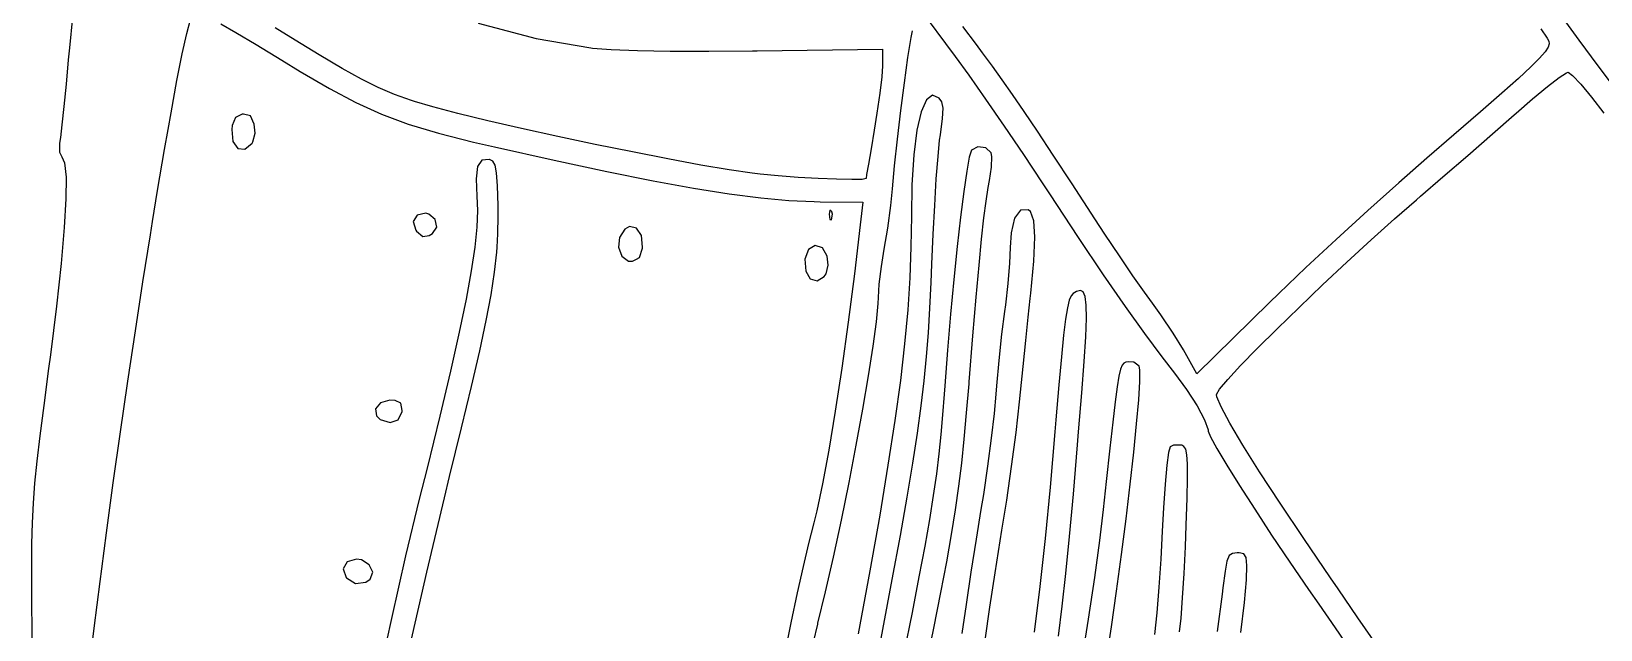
# Model space of a CAD drawing. Header units: inches. Extents: x -2.16 to 7.19, y -6.87 to -1.22.
# Drawn here: x -0.126 to 0.825, y -4.944 to -4.582 of the extents above; entities that cross this region are included whole.
import ezdxf

# ---------------------------------------------------------------- set-up
doc = ezdxf.new("R2010")
doc.units = ezdxf.units.IN
doc.header["$MEASUREMENT"] = 0
doc.layers.add('Front', color=13, linetype='CONTINUOUS', true_color=0xc83434)

msp = doc.modelspace()

# ---------------------------------------------------------------- linework, layer by layer
at = {"layer": 'Front', "linetype": 'CONTINUOUS'}
for p, q in [((0.41101, -4.56636), (0.43385, -4.59708)), ((-0.10139, -4.57327), (-0.10325, -4.59175)), ((-0.03199, -4.58299), (-0.02973, -4.57465)), ((0.8122, -4.58713), (0.80245, -4.57384)), ((-0.03477, -4.59545), (-0.03199, -4.58299)), ((-0.01139, -4.57715), (-0.00225, -4.58249)), ((-0.00225, -4.58249), (0.00993, -4.58978)), ((0.03366, -4.58712), (0.02146, -4.57955)), ((0.14468, -4.57684), (0.1798, -4.58601)), ((0.1798, -4.58601), (0.21296, -4.59173)), ((0.40522, -4.59764), (0.4072, -4.58547)), ((0.4072, -4.58547), (0.40796, -4.58145)), ((0.44672, -4.58979), (0.43855, -4.57874)), ((0.78897, -4.58023), (0.79285, -4.58595)), ((0.79285, -4.58595), (0.79383, -4.58775)), ((-0.10325, -4.59175), (-0.10391, -4.59905)), ((-0.038, -4.61163), (-0.03477, -4.59545)), ((0.00993, -4.58978), (0.02561, -4.59929)), ((0.04814, -4.59603), (0.03366, -4.58712)), ((0.21296, -4.59173), (0.21401, -4.59186)), ((0.21401, -4.59186), (0.22533, -4.59278)), ((0.22533, -4.59278), (0.24117, -4.59342)), ((0.24117, -4.59342), (0.26104, -4.59378)), ((0.26104, -4.59378), (0.28448, -4.59385)), ((0.28448, -4.59385), (0.311, -4.59362)), ((0.311, -4.59362), (0.31387, -4.59358)), ((0.31387, -4.59358), (0.38975, -4.59247)), ((0.38975, -4.59247), (0.38974, -4.60263)), ((0.45044, -4.59477), (0.44672, -4.58979)), ((0.45646, -4.60294), (0.45044, -4.59477)), ((0.79154, -4.59419), (0.78812, -4.59806)), ((0.79342, -4.5914), (0.79154, -4.59419)), ((0.79407, -4.58935), (0.79342, -4.5914)), ((0.79383, -4.58775), (0.79407, -4.58935)), ((0.82375, -4.6027), (0.8122, -4.58713)), ((-0.10391, -4.59905), (-0.10526, -4.61379)), ((0.02561, -4.59929), (0.03666, -4.60601)), ((0.06215, -4.60434), (0.04814, -4.59603)), ((0.0738, -4.61077), (0.06215, -4.60434)), ((0.38974, -4.60263), (0.3893, -4.60924)), ((0.40304, -4.61286), (0.40522, -4.59764)), ((0.43385, -4.59708), (0.44203, -4.60836)), ((0.4624, -4.6112), (0.45646, -4.60294)), ((0.78282, -4.60331), (0.7753, -4.61026)), ((0.78812, -4.59806), (0.78282, -4.60331)), ((0.83656, -4.61985), (0.82375, -4.6027)), ((-0.10526, -4.61379), (-0.10656, -4.6272)), ((-0.04162, -4.63109), (-0.038, -4.61163)), ((0.03666, -4.60601), (0.05439, -4.61644)), ((0.08404, -4.61581), (0.0738, -4.61077)), ((0.3893, -4.60924), (0.38813, -4.61929)), ((0.40084, -4.62977), (0.40304, -4.61286)), ((0.44203, -4.60836), (0.45215, -4.62276)), ((0.46863, -4.62011), (0.4624, -4.6112)), ((0.7753, -4.61026), (0.76524, -4.61923)), ((0.7929, -4.61522), (0.79999, -4.60979)), ((0.79999, -4.60979), (0.80448, -4.60688)), ((0.80448, -4.60688), (0.80545, -4.60655)), ((0.80545, -4.60655), (0.80819, -4.60847)), ((0.80819, -4.60847), (0.81314, -4.61374)), ((0.81314, -4.61374), (0.81964, -4.62158)), ((0.05439, -4.61644), (0.07043, -4.62494)), ((0.09385, -4.61996), (0.08404, -4.61581)), ((0.10418, -4.62371), (0.09385, -4.61996)), ((0.10608, -4.62434), (0.10418, -4.62371)), ((0.38813, -4.61929), (0.38642, -4.63131)), ((0.41638, -4.62333), (0.41324, -4.6305)), ((0.42003, -4.6205), (0.41638, -4.62333)), ((0.4241, -4.62232), (0.42003, -4.6205)), ((0.4257, -4.62452), (0.4241, -4.62232)), ((0.45215, -4.62276), (0.46346, -4.63915)), ((0.47558, -4.63028), (0.46863, -4.62011)), ((0.76524, -4.61923), (0.75231, -4.63054)), ((0.77392, -4.63127), (0.78396, -4.62258)), ((0.78396, -4.62258), (0.7929, -4.61522)), ((0.81964, -4.62158), (0.82705, -4.63126)), ((-0.10656, -4.6272), (-0.10773, -4.63831)), ((-0.04342, -4.64129), (-0.04162, -4.63109)), ((0.00154, -4.63201), (-0.00256, -4.63386)), ((0.00236, -4.63192), (0.00154, -4.63201)), ((0.00648, -4.63303), (0.00236, -4.63192)), ((0.00878, -4.63802), (0.00648, -4.63303)), ((0.07043, -4.62494), (0.08599, -4.63196)), ((0.08599, -4.63196), (0.10226, -4.63798)), ((0.11722, -4.62759), (0.10608, -4.62434)), ((0.13228, -4.6315), (0.11722, -4.62759)), ((0.15047, -4.63589), (0.13228, -4.6315)), ((0.38642, -4.63131), (0.38475, -4.64155)), ((0.39879, -4.64702), (0.40084, -4.62977)), ((0.41324, -4.6305), (0.41067, -4.64167)), ((0.42651, -4.6283), (0.4257, -4.62452)), ((0.42621, -4.6345), (0.42651, -4.6283)), ((0.48364, -4.6423), (0.47558, -4.63028)), ((0.75231, -4.63054), (0.73617, -4.64449)), ((0.75963, -4.64383), (0.77277, -4.63229)), ((0.77277, -4.63229), (0.77392, -4.63127)), ((-0.10773, -4.63831), (-0.10866, -4.64617)), ((-0.04555, -4.65343), (-0.04342, -4.64129)), ((-0.00449, -4.63879), (-0.00481, -4.64129)), ((-0.00481, -4.64129), (-0.00415, -4.64859)), ((-0.00256, -4.63386), (-0.00449, -4.63879)), ((0.0093, -4.64349), (0.00878, -4.63802)), ((0.10226, -4.63798), (0.12047, -4.64347)), ((0.17095, -4.6406), (0.15047, -4.63589)), ((0.19293, -4.64544), (0.17095, -4.6406)), ((0.38475, -4.64155), (0.38281, -4.65286)), ((0.41067, -4.64167), (0.40877, -4.65651)), ((0.42484, -4.64438), (0.42621, -4.6345)), ((0.46346, -4.63915), (0.4752, -4.65645)), ((0.4932, -4.65675), (0.48364, -4.6423)), ((-0.10916, -4.64943), (-0.10931, -4.65487)), ((-0.10866, -4.64617), (-0.10916, -4.64943)), ((-0.00415, -4.64859), (-0.0012, -4.65277)), ((0.00304, -4.65323), (0.00757, -4.64941)), ((0.00757, -4.64941), (0.00807, -4.64866)), ((0.00807, -4.64866), (0.0093, -4.64349)), ((0.12047, -4.64347), (0.1418, -4.6489)), ((0.1418, -4.6489), (0.15443, -4.65183)), ((0.15443, -4.65183), (0.19071, -4.65991)), ((0.21559, -4.65025), (0.19293, -4.64544)), ((0.23811, -4.65485), (0.21559, -4.65025)), ((0.39706, -4.66327), (0.39879, -4.64702)), ((0.42342, -4.65768), (0.42439, -4.64771)), ((0.42439, -4.64771), (0.42484, -4.64438)), ((0.44748, -4.65165), (0.44372, -4.6537)), ((0.45238, -4.65231), (0.44748, -4.65165)), ((0.45567, -4.65532), (0.45238, -4.65231)), ((0.73617, -4.64449), (0.71975, -4.65862)), ((0.74462, -4.65691), (0.75963, -4.64383)), ((-0.10931, -4.65487), (-0.10789, -4.65771)), ((-0.10789, -4.65771), (-0.10613, -4.66152)), ((-0.10613, -4.66152), (-0.10529, -4.67006)), ((-0.04975, -4.67822), (-0.04555, -4.65343)), ((-0.0012, -4.65277), (0.00304, -4.65323)), ((0.1468, -4.65987), (0.1442, -4.66357)), ((0.1513, -4.65946), (0.1468, -4.65987)), ((0.1514, -4.65947), (0.1513, -4.65946)), ((0.15347, -4.66039), (0.1514, -4.65947)), ((0.15487, -4.66275), (0.15347, -4.66039)), ((0.19071, -4.65991), (0.22264, -4.66671)), ((0.25969, -4.65907), (0.23811, -4.65485)), ((0.27952, -4.66274), (0.25969, -4.65907)), ((0.38281, -4.65286), (0.38121, -4.6622)), ((0.40877, -4.65651), (0.40761, -4.67469)), ((0.4224, -4.67117), (0.42342, -4.65768)), ((0.4424, -4.65796), (0.44082, -4.66652)), ((0.44368, -4.65376), (0.4424, -4.65796)), ((0.44372, -4.6537), (0.44368, -4.65376)), ((0.45602, -4.65759), (0.45567, -4.65532)), ((0.45577, -4.66407), (0.45602, -4.65759)), ((0.4752, -4.65645), (0.4866, -4.67356)), ((0.50468, -4.67422), (0.4932, -4.65675)), ((0.71975, -4.65862), (0.70277, -4.67345)), ((0.72949, -4.67), (0.74462, -4.65691)), ((-0.10529, -4.67006), (-0.10538, -4.68317)), ((0.1442, -4.66357), (0.14331, -4.67108)), ((0.14331, -4.67108), (0.14384, -4.68155)), ((0.15576, -4.66744), (0.15487, -4.66275)), ((0.15631, -4.67534), (0.15576, -4.66744)), ((0.22264, -4.66671), (0.25066, -4.67231)), ((0.29677, -4.66568), (0.27952, -4.66274)), ((0.31065, -4.66772), (0.29677, -4.66568)), ((0.31562, -4.66831), (0.31065, -4.66772)), ((0.32653, -4.66934), (0.31562, -4.66831)), ((0.33855, -4.67022), (0.32653, -4.66934)), ((0.35067, -4.67093), (0.33855, -4.67022)), ((0.36186, -4.67139), (0.35067, -4.67093)), ((0.37112, -4.67158), (0.36186, -4.67139)), ((0.37743, -4.67144), (0.37112, -4.67158)), ((0.37977, -4.67092), (0.37743, -4.67144)), ((0.38015, -4.66855), (0.37977, -4.67092)), ((0.38121, -4.6622), (0.38015, -4.66855)), ((0.39581, -4.67716), (0.39706, -4.66327)), ((0.4214, -4.68718), (0.4224, -4.67117)), ((0.44082, -4.66652), (0.43903, -4.67883)), ((0.4546, -4.6722), (0.45577, -4.66407)), ((0.716, -4.68157), (0.72949, -4.67)), ((-0.05281, -4.69702), (-0.04975, -4.67822)), ((0.15672, -4.68735), (0.15631, -4.67534)), ((0.25066, -4.67231), (0.27525, -4.67678)), ((0.27525, -4.67678), (0.29686, -4.6802)), ((0.29686, -4.6802), (0.31595, -4.68265)), ((0.39481, -4.68719), (0.39581, -4.67716)), ((0.40761, -4.67469), (0.40725, -4.69379)), ((0.43903, -4.67883), (0.43708, -4.69427)), ((0.45259, -4.68456), (0.45386, -4.67629)), ((0.45386, -4.67629), (0.4546, -4.6722)), ((0.4866, -4.67356), (0.49103, -4.6803)), ((0.49103, -4.6803), (0.5084, -4.70665)), ((0.51846, -4.6953), (0.50468, -4.67422)), ((0.70277, -4.67345), (0.68404, -4.69023)), ((-0.10538, -4.68317), (-0.10639, -4.70068)), ((0.14421, -4.69024), (0.14382, -4.70043)), ((0.14384, -4.68155), (0.14421, -4.69024)), ((0.1568, -4.69259), (0.15672, -4.68735)), ((0.31595, -4.68265), (0.33297, -4.6842)), ((0.33297, -4.6842), (0.34838, -4.68493)), ((0.34838, -4.68493), (0.35189, -4.68499)), ((0.35189, -4.68499), (0.37777, -4.6853)), ((0.35785, -4.69013), (0.35745, -4.69259)), ((0.35896, -4.69108), (0.35785, -4.69013)), ((0.37777, -4.6853), (0.37624, -4.69905)), ((0.39296, -4.70111), (0.39481, -4.68719)), ((0.42049, -4.70472), (0.4214, -4.68718)), ((0.45128, -4.69485), (0.45259, -4.68456)), ((0.47334, -4.69012), (0.4698, -4.69491)), ((0.47814, -4.68981), (0.47334, -4.69012)), ((0.47957, -4.69095), (0.47814, -4.68981)), ((0.68404, -4.69023), (0.66482, -4.70778)), ((0.70019, -4.69535), (0.71344, -4.68376)), ((0.71344, -4.68376), (0.716, -4.68157)), ((-0.05413, -4.70506), (-0.05281, -4.69702)), ((0.10758, -4.69307), (0.10528, -4.69702)), ((0.10528, -4.69702), (0.10678, -4.70218)), ((0.11284, -4.692), (0.10758, -4.69307)), ((0.11462, -4.69247), (0.11284, -4.692)), ((0.11848, -4.69579), (0.11462, -4.69247)), ((0.11945, -4.70042), (0.11848, -4.69579)), ((0.15662, -4.70446), (0.15681, -4.69375)), ((0.15681, -4.69375), (0.1568, -4.69259)), ((0.2364, -4.70004), (0.2335, -4.70155)), ((0.24068, -4.70105), (0.2364, -4.70004)), ((0.35745, -4.69259), (0.35791, -4.69583)), ((0.35791, -4.69583), (0.35876, -4.69587)), ((0.35876, -4.69587), (0.35936, -4.69252)), ((0.35936, -4.69252), (0.35896, -4.69108)), ((0.37624, -4.69905), (0.37275, -4.72871)), ((0.40725, -4.69379), (0.40703, -4.7124)), ((0.43708, -4.69427), (0.43505, -4.7122)), ((0.44988, -4.70767), (0.45128, -4.69485)), ((0.4698, -4.69491), (0.46772, -4.70377)), ((0.4815, -4.69649), (0.47957, -4.69095)), ((0.48216, -4.70647), (0.4815, -4.69649)), ((0.52461, -4.70464), (0.51846, -4.6953)), ((0.68598, -4.70813), (0.70019, -4.69535)), ((-0.10639, -4.70068), (-0.1083, -4.7224)), ((-0.05863, -4.73352), (-0.05413, -4.70506)), ((0.10678, -4.70218), (0.10728, -4.70283)), ((0.10728, -4.70283), (0.11104, -4.70614)), ((0.11104, -4.70614), (0.11499, -4.70544)), ((0.11499, -4.70544), (0.11687, -4.70433)), ((0.11687, -4.70433), (0.11945, -4.70042)), ((0.14382, -4.70043), (0.14259, -4.71252)), ((0.15608, -4.71262), (0.15662, -4.70446)), ((0.23021, -4.7066), (0.22976, -4.71262)), ((0.2335, -4.70155), (0.23021, -4.7066)), ((0.2436, -4.70555), (0.24068, -4.70105)), ((0.24426, -4.71258), (0.2436, -4.70555)), ((0.39084, -4.71369), (0.39296, -4.70111)), ((0.41973, -4.7228), (0.42049, -4.70472)), ((0.44833, -4.72351), (0.44988, -4.70767)), ((0.46772, -4.70377), (0.46724, -4.71265)), ((0.48155, -4.72103), (0.48216, -4.70647)), ((0.5084, -4.70665), (0.52354, -4.7292)), ((0.53341, -4.71781), (0.52461, -4.70464)), ((0.66482, -4.70778), (0.64639, -4.72493)), ((0.67129, -4.72164), (0.68598, -4.70813)), ((0.14259, -4.71252), (0.14046, -4.7269)), ((0.1545, -4.72771), (0.15588, -4.7156)), ((0.15588, -4.7156), (0.15608, -4.71262)), ((0.22976, -4.71262), (0.23173, -4.71796)), ((0.23173, -4.71796), (0.23574, -4.72094)), ((0.24055, -4.71982), (0.24238, -4.71886)), ((0.24238, -4.71886), (0.2442, -4.71312)), ((0.2442, -4.71312), (0.24426, -4.71258)), ((0.34496, -4.71397), (0.3427, -4.71982)), ((0.34901, -4.71157), (0.34496, -4.71397)), ((0.35331, -4.71285), (0.34901, -4.71157)), ((0.35628, -4.71802), (0.35331, -4.71285)), ((0.3568, -4.72349), (0.35628, -4.71802)), ((0.38906, -4.72425), (0.39084, -4.71369)), ((0.40703, -4.7124), (0.40632, -4.73115)), ((0.43505, -4.7122), (0.43301, -4.73203)), ((0.46724, -4.71265), (0.46684, -4.72223)), ((0.54163, -4.72987), (0.53341, -4.71781)), ((-0.1083, -4.7224), (-0.1111, -4.74818)), ((0.14046, -4.7269), (0.13735, -4.74393)), ((0.15239, -4.74134), (0.1545, -4.72771)), ((0.23574, -4.72094), (0.2382, -4.72105)), ((0.2382, -4.72105), (0.24055, -4.71982)), ((0.3427, -4.71982), (0.3432, -4.72715)), ((0.3432, -4.72715), (0.34598, -4.73178)), ((0.35446, -4.7302), (0.35557, -4.72866)), ((0.35557, -4.72866), (0.3568, -4.72349)), ((0.37275, -4.72871), (0.369, -4.75787)), ((0.38775, -4.7349), (0.38906, -4.72425)), ((0.4193, -4.73385), (0.41973, -4.7228)), ((0.44659, -4.74286), (0.44833, -4.72351)), ((0.46684, -4.72223), (0.4658, -4.73455)), ((0.47967, -4.7403), (0.48155, -4.72103)), ((0.64639, -4.72493), (0.63003, -4.74052)), ((0.65658, -4.73542), (0.67129, -4.72164)), ((-0.0632, -4.76319), (-0.05863, -4.73352)), ((0.34598, -4.73178), (0.35006, -4.73302)), ((0.35006, -4.73302), (0.35446, -4.7302)), ((0.38725, -4.74301), (0.38775, -4.7349)), ((0.40632, -4.73115), (0.40505, -4.75054)), ((0.41856, -4.74956), (0.4193, -4.73385)), ((0.43301, -4.73203), (0.43103, -4.75311)), ((0.4658, -4.73455), (0.4643, -4.74741)), ((0.52354, -4.7292), (0.5368, -4.74846)), ((0.54856, -4.73979), (0.54163, -4.72987)), ((0.64232, -4.74904), (0.65658, -4.73542)), ((0.13735, -4.74393), (0.13318, -4.76402)), ((0.14944, -4.75704), (0.15239, -4.74134)), ((0.38609, -4.75771), (0.38713, -4.7467)), ((0.38713, -4.7467), (0.38725, -4.74301)), ((0.4446, -4.7662), (0.44659, -4.74286)), ((0.4643, -4.74741), (0.46372, -4.75155)), ((0.47807, -4.7549), (0.47929, -4.7436)), ((0.47929, -4.7436), (0.47967, -4.7403)), ((0.50292, -4.74467), (0.50184, -4.74922)), ((0.50406, -4.74197), (0.50292, -4.74467)), ((0.50531, -4.74063), (0.50406, -4.74197)), ((0.50738, -4.73945), (0.50531, -4.74063)), ((0.50974, -4.73878), (0.50738, -4.73945)), ((0.5115, -4.73963), (0.50974, -4.73878)), ((0.51269, -4.74243), (0.5115, -4.73963)), ((0.51331, -4.74761), (0.51269, -4.74243)), ((0.5134, -4.75562), (0.51331, -4.74761)), ((0.5535, -4.74655), (0.54856, -4.73979)), ((0.55852, -4.75343), (0.5535, -4.74655)), ((0.62444, -4.74597), (0.58037, -4.78929)), ((0.63003, -4.74052), (0.62444, -4.74597)), ((-0.1111, -4.74818), (-0.11478, -4.77782)), ((0.14556, -4.77536), (0.14944, -4.75704)), ((0.40505, -4.75054), (0.40316, -4.77109)), ((0.41766, -4.76438), (0.41856, -4.74956)), ((0.43103, -4.75311), (0.42917, -4.77484)), ((0.46372, -4.75155), (0.46195, -4.76523)), ((0.4766, -4.76911), (0.47807, -4.7549)), ((0.50074, -4.75611), (0.49956, -4.76585)), ((0.50184, -4.74922), (0.50074, -4.75611)), ((0.51297, -4.76687), (0.5134, -4.75562)), ((0.5368, -4.74846), (0.54853, -4.76491)), ((0.56598, -4.76456), (0.55852, -4.75343)), ((0.62896, -4.76203), (0.64232, -4.74904)), ((-0.06776, -4.79365), (-0.0632, -4.76319)), ((0.13318, -4.76402), (0.12788, -4.78755)), ((0.369, -4.75787), (0.36509, -4.78584)), ((0.38411, -4.77251), (0.38609, -4.75771)), ((0.41653, -4.77882), (0.41766, -4.76438)), ((0.44232, -4.79405), (0.4446, -4.7662)), ((0.46195, -4.76523), (0.46024, -4.78115)), ((0.49956, -4.76585), (0.49823, -4.77893)), ((0.54853, -4.76491), (0.55907, -4.77905)), ((0.5722, -4.77479), (0.56598, -4.76456)), ((0.61699, -4.77394), (0.62896, -4.76203)), ((0.14065, -4.79685), (0.14556, -4.77536)), ((0.38132, -4.79039), (0.38411, -4.77251)), ((0.40316, -4.77109), (0.40058, -4.79328)), ((0.42917, -4.77484), (0.42751, -4.79659)), ((0.47502, -4.78474), (0.4766, -4.76911)), ((0.51203, -4.78181), (0.51297, -4.76687)), ((0.58037, -4.78929), (0.5722, -4.77479)), ((0.60687, -4.78431), (0.61699, -4.77394)), ((-0.11478, -4.77782), (-0.11585, -4.78595)), ((0.41509, -4.79342), (0.41653, -4.77882)), ((0.46024, -4.78115), (0.45888, -4.79656)), ((0.47349, -4.8003), (0.47502, -4.78474)), ((0.49823, -4.77893), (0.4967, -4.79586)), ((0.5106, -4.80086), (0.51203, -4.78181)), ((0.53505, -4.78397), (0.53408, -4.78645)), ((0.53611, -4.78273), (0.53505, -4.78397)), ((0.53734, -4.78225), (0.53611, -4.78273)), ((0.53881, -4.78204), (0.53734, -4.78225)), ((0.54223, -4.78224), (0.53881, -4.78204)), ((0.54538, -4.78458), (0.54223, -4.78224)), ((0.54573, -4.78677), (0.54538, -4.78458)), ((0.55907, -4.77905), (0.56675, -4.78887)), ((0.59906, -4.7927), (0.60687, -4.78431)), ((-0.11585, -4.78595), (-0.11882, -4.80838)), ((-0.07021, -4.81047), (-0.06776, -4.79365)), ((0.12788, -4.78755), (0.12139, -4.8149)), ((0.36509, -4.78584), (0.36113, -4.81195)), ((0.37786, -4.8106), (0.38132, -4.79039)), ((0.40058, -4.79328), (0.39725, -4.81764)), ((0.41326, -4.80869), (0.41509, -4.79342)), ((0.44074, -4.81297), (0.44222, -4.79531)), ((0.44222, -4.79531), (0.44232, -4.79405)), ((0.53311, -4.79065), (0.53207, -4.79706)), ((0.53408, -4.78645), (0.53311, -4.79065)), ((0.54508, -4.80509), (0.54573, -4.79395)), ((0.54573, -4.79395), (0.54573, -4.78677)), ((0.56675, -4.78887), (0.57415, -4.79882)), ((0.59403, -4.79865), (0.59906, -4.7927)), ((0.1346, -4.82206), (0.14065, -4.79685)), ((0.42716, -4.80155), (0.42624, -4.81404)), ((0.42751, -4.79659), (0.42716, -4.80155)), ((0.45852, -4.80155), (0.45748, -4.81324)), ((0.45888, -4.79656), (0.45852, -4.80155)), ((0.47288, -4.80631), (0.47349, -4.8003)), ((0.4967, -4.79586), (0.49488, -4.81712)), ((0.5087, -4.82445), (0.5106, -4.80086)), ((0.53207, -4.79706), (0.53086, -4.80617)), ((0.57415, -4.79882), (0.58046, -4.80861)), ((0.59225, -4.80171), (0.59403, -4.79865)), ((0.59249, -4.80313), (0.59225, -4.80171)), ((0.59508, -4.80936), (0.59249, -4.80313)), ((-0.11882, -4.80838), (-0.12118, -4.82681)), ((-0.07226, -4.82449), (-0.07021, -4.81047)), ((0.08531, -4.80684), (0.08235, -4.81047)), ((0.08235, -4.81047), (0.08292, -4.81473)), ((0.09104, -4.8053), (0.08531, -4.80684)), ((0.09424, -4.80544), (0.09104, -4.8053)), ((0.09769, -4.80707), (0.09424, -4.80544)), ((0.0962, -4.81706), (0.09848, -4.81218)), ((0.0985, -4.81155), (0.09769, -4.80707)), ((0.09848, -4.81218), (0.0985, -4.81155)), ((0.36113, -4.81195), (0.35722, -4.8355)), ((0.37387, -4.83243), (0.37786, -4.8106)), ((0.41097, -4.82518), (0.41326, -4.80869)), ((0.42624, -4.81404), (0.4252, -4.82595)), ((0.4393, -4.82875), (0.44074, -4.81297)), ((0.45748, -4.81324), (0.45574, -4.8283)), ((0.47074, -4.8248), (0.47288, -4.80631)), ((0.53086, -4.80617), (0.52941, -4.81845)), ((0.54386, -4.81958), (0.54508, -4.80509)), ((0.58046, -4.80861), (0.58502, -4.8171)), ((0.60039, -4.81922), (0.59508, -4.80936)), ((0.08292, -4.81473), (0.08513, -4.81689)), ((0.08513, -4.81689), (0.09124, -4.81883)), ((0.09124, -4.81883), (0.0962, -4.81706)), ((0.12139, -4.8149), (0.11362, -4.84647)), ((0.12732, -4.85155), (0.1346, -4.82206)), ((0.39725, -4.81764), (0.39309, -4.84466)), ((0.49488, -4.81712), (0.49428, -4.82432)), ((0.52941, -4.81845), (0.52764, -4.83438)), ((0.54214, -4.83681), (0.54386, -4.81958)), ((0.58502, -4.8171), (0.58717, -4.82315)), ((0.58717, -4.82315), (0.58725, -4.82408)), ((0.60823, -4.83241), (0.60039, -4.81922)), ((-0.12118, -4.82681), (-0.12299, -4.84218)), ((-0.07661, -4.85529), (-0.07226, -4.82449)), ((0.36948, -4.85514), (0.37387, -4.83243)), ((0.40815, -4.84341), (0.41097, -4.82518)), ((0.4252, -4.82595), (0.42396, -4.83775)), ((0.43777, -4.84333), (0.4393, -4.82875)), ((0.45574, -4.8283), (0.45349, -4.84519)), ((0.46805, -4.84532), (0.47074, -4.8248)), ((0.49428, -4.82432), (0.49136, -4.85801)), ((0.50553, -4.86209), (0.50806, -4.83233)), ((0.50806, -4.83233), (0.5087, -4.82445)), ((0.56626, -4.83242), (0.56422, -4.83358)), ((0.57122, -4.83253), (0.56626, -4.83242)), ((0.57248, -4.83325), (0.57122, -4.83253)), ((0.57361, -4.83498), (0.57248, -4.83325)), ((0.58725, -4.82408), (0.58862, -4.82753)), ((0.58862, -4.82753), (0.59248, -4.83454)), ((0.61843, -4.84865), (0.60823, -4.83241)), ((-0.12299, -4.84218), (-0.12433, -4.85546)), ((0.35722, -4.8355), (0.35347, -4.85583)), ((0.42396, -4.83775), (0.42244, -4.84994)), ((0.52764, -4.83438), (0.52546, -4.85446)), ((0.53999, -4.85616), (0.54214, -4.83681)), ((0.5632, -4.83695), (0.56214, -4.84466)), ((0.56422, -4.83358), (0.5632, -4.83695)), ((0.57434, -4.83829), (0.57361, -4.83498)), ((0.57469, -4.84387), (0.57434, -4.83829)), ((0.59248, -4.83454), (0.59847, -4.84454)), ((0.11362, -4.84647), (0.10889, -4.8653)), ((0.12413, -4.86447), (0.12732, -4.85155)), ((0.39309, -4.84466), (0.38806, -4.87484)), ((0.40472, -4.86389), (0.40815, -4.84341)), ((0.42244, -4.84994), (0.42055, -4.863)), ((0.43606, -4.85738), (0.43777, -4.84333)), ((0.45349, -4.84519), (0.45093, -4.86234)), ((0.46512, -4.86577), (0.46805, -4.84532)), ((0.56214, -4.84466), (0.56109, -4.85606)), ((0.57444, -4.86453), (0.57472, -4.85238)), ((0.57472, -4.85238), (0.57469, -4.84387)), ((0.59847, -4.84454), (0.60625, -4.85698)), ((0.6308, -4.86766), (0.61843, -4.84865)), ((-0.12433, -4.85546), (-0.12525, -4.86759)), ((-0.08077, -4.88563), (-0.07661, -4.85529)), ((0.35347, -4.85583), (0.34998, -4.87224)), ((0.36482, -4.87801), (0.36948, -4.85514)), ((0.43404, -4.87157), (0.43606, -4.85738)), ((0.49136, -4.85801), (0.48837, -4.88911)), ((0.52546, -4.85446), (0.52361, -4.87155)), ((0.53748, -4.87703), (0.53999, -4.85616)), ((0.56109, -4.85606), (0.56012, -4.8705)), ((0.60625, -4.85698), (0.61545, -4.87129)), ((-0.12525, -4.86759), (-0.12584, -4.87952)), ((0.10889, -4.8653), (0.10058, -4.89951)), ((0.1134, -4.90943), (0.12413, -4.86447)), ((0.4006, -4.88718), (0.40472, -4.86389)), ((0.42055, -4.863), (0.41821, -4.87743)), ((0.45093, -4.86234), (0.44943, -4.87155)), ((0.4622, -4.88405), (0.46512, -4.86577)), ((0.5032, -4.8878), (0.50553, -4.86209)), ((0.56012, -4.8705), (0.55942, -4.88453)), ((0.57392, -4.88099), (0.57444, -4.86453)), ((0.61545, -4.87129), (0.62572, -4.88694)), ((0.64518, -4.88913), (0.6308, -4.86766)), ((-0.12584, -4.87952), (-0.12616, -4.8922)), ((0.34816, -4.87955), (0.34492, -4.8921)), ((0.34998, -4.87224), (0.34816, -4.87955)), ((0.36004, -4.90032), (0.36482, -4.87801)), ((0.38806, -4.87484), (0.38207, -4.90869)), ((0.41821, -4.87743), (0.41534, -4.89371)), ((0.43163, -4.8866), (0.43404, -4.87157)), ((0.44943, -4.87155), (0.44648, -4.88952)), ((0.52361, -4.87155), (0.52136, -4.89017)), ((0.53468, -4.89881), (0.53748, -4.87703)), ((-0.08365, -4.90744), (-0.08077, -4.88563)), ((0.39572, -4.91378), (0.4006, -4.88718)), ((0.4287, -4.90312), (0.43163, -4.8866)), ((0.44648, -4.88952), (0.44339, -4.90937)), ((0.46112, -4.8905), (0.4622, -4.88405)), ((0.48837, -4.88911), (0.48518, -4.91821)), ((0.50097, -4.91021), (0.5032, -4.8878)), ((0.52136, -4.89017), (0.51826, -4.91263)), ((0.55942, -4.88453), (0.55852, -4.90147)), ((0.5734, -4.89418), (0.57392, -4.88099)), ((0.62572, -4.88694), (0.6367, -4.90335)), ((0.66137, -4.9128), (0.64518, -4.88913)), ((-0.12616, -4.8922), (-0.12629, -4.90658)), ((0.10058, -4.89951), (0.09196, -4.93742)), ((0.34492, -4.8921), (0.3416, -4.90602)), ((0.41534, -4.89371), (0.41186, -4.91233)), ((0.45802, -4.90984), (0.46112, -4.8905)), ((0.53167, -4.92089), (0.53468, -4.89881)), ((0.5726, -4.91027), (0.5734, -4.89418)), ((0.60003, -4.89937), (0.59862, -4.90268)), ((0.60198, -4.89804), (0.60003, -4.89937)), ((0.60481, -4.8978), (0.60198, -4.89804)), ((0.60596, -4.89781), (0.60481, -4.8978)), ((0.60879, -4.89833), (0.60596, -4.89781)), ((0.61022, -4.90045), (0.60879, -4.89833)), ((-0.12629, -4.90658), (-0.12628, -4.92361)), ((-0.08466, -4.9151), (-0.08365, -4.90744)), ((0.06508, -4.90326), (0.06277, -4.90744)), ((0.06277, -4.90744), (0.06466, -4.91268)), ((0.07084, -4.90155), (0.06508, -4.90326)), ((0.07389, -4.902), (0.07084, -4.90155)), ((0.07861, -4.90494), (0.07389, -4.902)), ((0.08071, -4.90935), (0.07861, -4.90494)), ((0.07914, -4.91366), (0.08071, -4.90935)), ((0.10321, -4.95444), (0.1134, -4.90943)), ((0.3416, -4.90602), (0.33809, -4.92186)), ((0.35526, -4.92132), (0.36004, -4.90032)), ((0.38207, -4.90869), (0.37506, -4.94672)), ((0.42514, -4.92183), (0.4287, -4.90312)), ((0.44339, -4.90937), (0.44044, -4.92909)), ((0.55852, -4.90147), (0.55734, -4.91845)), ((0.59744, -4.90889), (0.59615, -4.91889)), ((0.59862, -4.90268), (0.59744, -4.90889)), ((0.61062, -4.90532), (0.61022, -4.90045)), ((0.61038, -4.91405), (0.61062, -4.90532)), ((0.6367, -4.90335), (0.64804, -4.91996)), ((-0.08823, -4.94328), (-0.08466, -4.9151)), ((0.06466, -4.91268), (0.06478, -4.91283)), ((0.06478, -4.91283), (0.07032, -4.9162)), ((0.07032, -4.9162), (0.07654, -4.9155)), ((0.07654, -4.9155), (0.07914, -4.91366)), ((0.39002, -4.94422), (0.39572, -4.91378)), ((0.41186, -4.91233), (0.40767, -4.93377)), ((0.45486, -4.93058), (0.45802, -4.90984)), ((0.48518, -4.91821), (0.48168, -4.94588)), ((0.49875, -4.93006), (0.50097, -4.91021)), ((0.51826, -4.91263), (0.51448, -4.93787)), ((0.55734, -4.91845), (0.556, -4.93415)), ((0.5717, -4.92503), (0.5726, -4.91027)), ((0.59615, -4.91889), (0.59568, -4.9228)), ((0.60934, -4.92771), (0.61038, -4.91405)), ((0.66597, -4.91946), (0.66137, -4.9128)), ((-0.12628, -4.92361), (-0.12627, -4.9278)), ((-0.12627, -4.9278), (-0.12583, -4.96165)), ((0.33809, -4.92186), (0.33427, -4.94017)), ((0.35062, -4.9403), (0.35526, -4.92132)), ((0.42086, -4.94339), (0.42514, -4.92183)), ((0.52851, -4.94265), (0.53167, -4.92089)), ((0.57077, -4.93722), (0.5717, -4.92503)), ((0.59568, -4.9228), (0.59261, -4.94548)), ((0.60707, -4.94607), (0.60934, -4.92771)), ((0.64804, -4.91996), (0.65422, -4.92888)), ((0.67806, -4.93701), (0.66597, -4.91946)), ((0.09196, -4.93742), (0.08331, -4.97774)), ((0.40767, -4.93377), (0.4027, -4.95853)), ((0.44044, -4.92909), (0.43795, -4.94669)), ((0.45196, -4.9506), (0.45486, -4.93058)), ((0.49646, -4.94812), (0.49875, -4.93006)), ((0.51448, -4.93787), (0.51019, -4.96485)), ((0.556, -4.93415), (0.5546, -4.94728)), ((0.56989, -4.94563), (0.57077, -4.93722)), ((0.65422, -4.92888), (0.66413, -4.94313)), ((0.69053, -4.95517), (0.67806, -4.93701)), ((-0.09139, -4.96975), (-0.08823, -4.94328)), ((0.33427, -4.94017), (0.33002, -4.96152)), ((0.34783, -4.95183), (0.35046, -4.94092)), ((0.35046, -4.94092), (0.35062, -4.9403)), ((0.3834, -4.97905), (0.39002, -4.94422)), ((0.41574, -4.96849), (0.42086, -4.94339)), ((0.52528, -4.96349), (0.52851, -4.94265)), ((0.66413, -4.94313), (0.67603, -4.96031))]:
    msp.add_line(p, q, dxfattribs=at)

doc.saveas('drawing.dxf')
